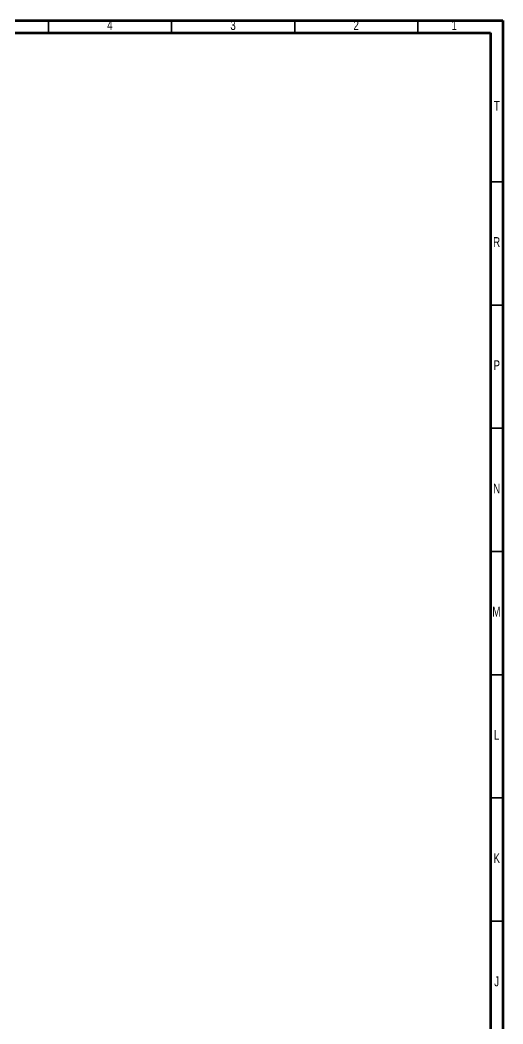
# Model space of a CAD drawing. Header units: millimetres. Extents: x -1615 to 4166, y 5 to 3174.
# Drawn here: x 988 to 1184, y 1983.9 to 2391.3 of the extents above; entities that cross this region are included whole.
import ezdxf

# ---------------------------------------------------------------- set-up
doc = ezdxf.new("R2010")
doc.units = ezdxf.units.MM
doc.header["$LTSCALE"] = 0.25
doc.layers.get('0').update_dxf_attribs({"lineweight": 50})
doc.styles.add('SLDTEXTSTYLE1', font='TXT', dxfattribs={"width": 0.75})

msp = doc.modelspace()

# ---------------------------------------------------------------- linework, layer by layer
at = {"color": 7, "linetype": 'Continuous', "lineweight": 70}
for p, q in [((15.001, 2391.131), (1184.001, 2391.131)), ((1184.001, 2391.131), (1184.001, 1560.131)), ((20.001, 2386.131), (1179.001, 2386.131)), ((1179.001, 2386.131), (1179.001, 1565.131))]:
    msp.add_line(p, q, dxfattribs=at)
at = {"color": 7, "linetype": 'Continuous', "lineweight": 35}
for p, q in [((999.501, 2386.131), (999.501, 2391.131)), ((1049.501, 2386.131), (1049.501, 2391.131)), ((1099.501, 2386.131), (1099.501, 2391.131)), ((1149.501, 2386.131), (1149.501, 2391.131)), ((1179.001, 2325.631), (1184.001, 2325.631)), ((1179.001, 2275.631), (1184.001, 2275.631)), ((1179.001, 2225.631), (1184.001, 2225.631)), ((1179.001, 2175.631), (1184.001, 2175.631)), ((1179.001, 2125.631), (1184.001, 2125.631)), ((1179.001, 2075.631), (1184.001, 2075.631)), ((1179.001, 2025.631), (1184.001, 2025.631))]:
    msp.add_line(p, q, dxfattribs=at)

# ---------------------------------------------------------------- texts
at = {"color": 7, "linetype": 'Continuous', "lineweight": 0, "char_height": 3.969, "attachment_point": 2, "style": 'SLDTEXTSTYLE1'}
for s, insert in [('4', (1024.461, 2391.191)), ('3', (1074.461, 2391.191)), ('2', (1124.461, 2391.191)), ('1', (1164.211, 2391.191)), ('T', (1181.489, 2358.441)), ('R', (1181.445, 2303.191)), ('P', (1181.486, 2253.191)), ('N', (1181.465, 2203.191)), ('M', (1181.363, 2153.191)), ('L', (1181.456, 2103.191)), ('K', (1181.49, 2053.191)), ('J', (1181.466, 2003.191))]:
    msp.add_mtext(s, dxfattribs=dict(at, insert=insert))

doc.saveas('drawing.dxf')
